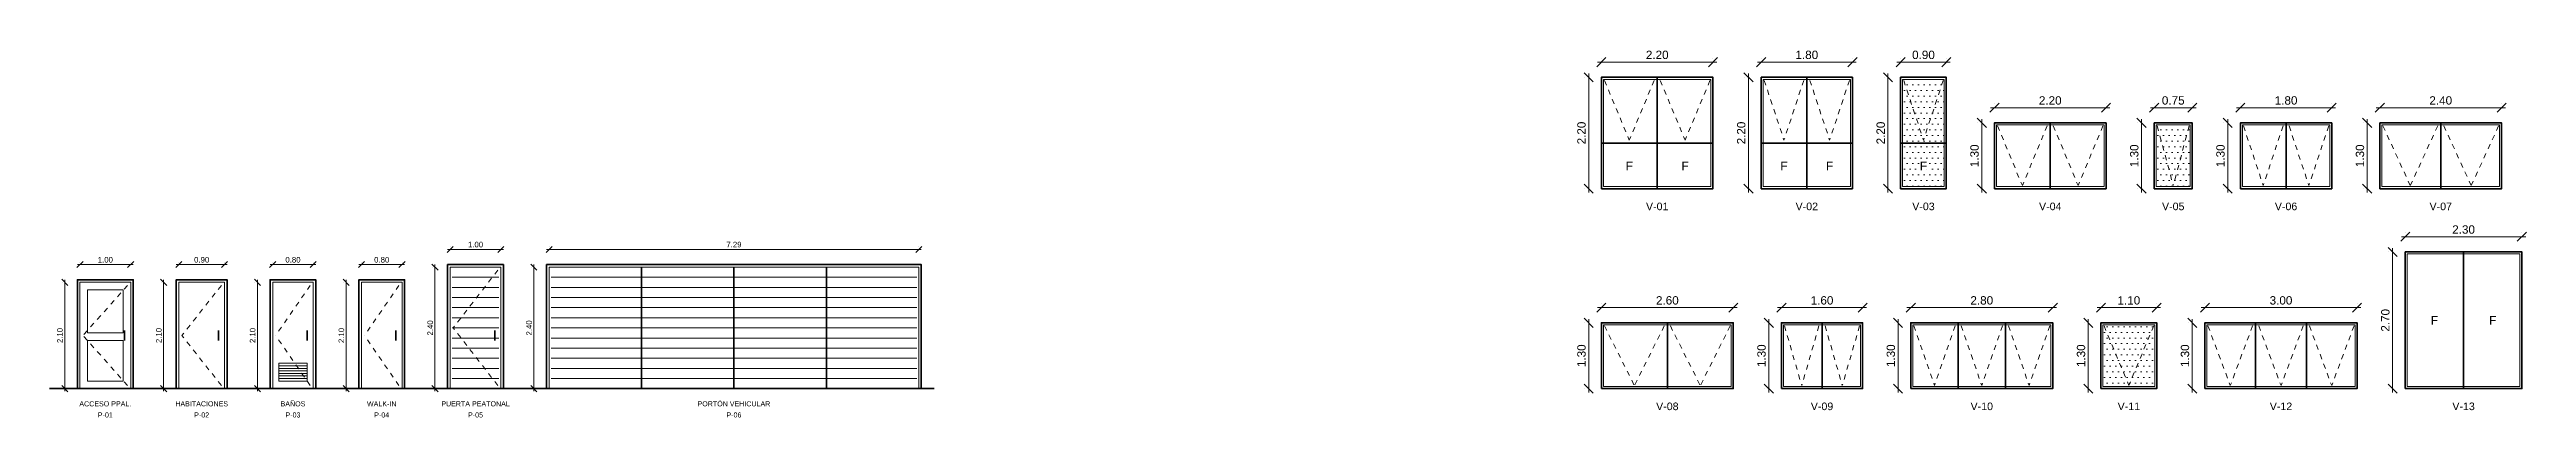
# Model space of a CAD drawing. Header units: metres. Extents: x -2 to 248, y -43 to 10.
# Drawn here: x 199.4 to 248.24, y -0.57 to 6.7 of the extents above.
import ezdxf
from ezdxf.enums import TextEntityAlignment as Align

# ---------------------------------------------------------------- set-up
doc = ezdxf.new("R2010")
doc.units = ezdxf.units.M
doc.linetypes.add('DASHED', pattern=[1.524, 1.27, -0.254])
for name, color, linetype, lineweight in [('D-CONTORNO', 7, 'Continuous', 35), ('D-COTA', 7, 'Continuous', 18), ('D-LINEAS', 7, 'Continuous', 18), ('D-OCULTO', 8, 'DASHED', 13), ('D-TRAMA', 8, 'Continuous', 9), ('D-TXT', 7, 'Continuous', 18)]:
    doc.layers.add(name, color=color, linetype=linetype, lineweight=lineweight)
doc.styles.add('ARIAL', font='arial.ttf')
doc.dimstyles.new('COTA-50', dxfattribs={"dimtxt": 0.11, "dimasz": 0.06, "dimexe": 0.05, "dimexo": 0.05, "dimgap": 0.04, "dimtad": 1, "dimzin": 0, "dimdsep": 46, "dimtxsty": 'ARIAL', "dimtsz": 0.06, "dimcen": 2.5, "dimdle": 0.05, "dimclrd": 7, "dimclre": 7, "dimclrt": 7, "dimazin": 3, "dimtfac": 1, "dimtmove": 0, "dimatfit": 3, "dimlwd": 18, "dimlwe": 13})
doc.dimstyles.new('COTA-75', dxfattribs={"dimtxt": 0.165, "dimasz": 0.09, "dimexe": 0.075, "dimexo": 0.075, "dimgap": 0.06, "dimtad": 1, "dimzin": 0, "dimdsep": 46, "dimtxsty": 'ARIAL', "dimtsz": 0.09, "dimcen": 2.5, "dimdle": 0.075, "dimclrd": 7, "dimclre": 7, "dimclrt": 7, "dimazin": 3, "dimtfac": 1, "dimtmove": 0, "dimatfit": 3, "dimlwd": 18, "dimlwe": 13})

msp = doc.modelspace()

# ---------------------------------------------------------------- hatches: boundary and pattern name
at = {"layer": 'D-TRAMA'}
h = msp.add_hatch(dxfattribs=at)
h.set_pattern_fill('DOTS', scale=0.07)
h.paths.add_polyline_path([(235.94, 3.99), (236.76, 3.99), (236.76, 6.11), (235.94, 6.11)])
h = msp.add_hatch(dxfattribs=at)
h.set_pattern_fill('DOTS', scale=0.07)
h.paths.add_polyline_path([(240.94, 3.99), (241.61, 3.99), (241.61, 5.21), (240.94, 5.21)])
h = msp.add_hatch(dxfattribs=at)
h.set_pattern_fill('DOTS', scale=0.07)
h.paths.add_polyline_path([(239.89, 0.04), (240.91, 0.04), (240.91, 1.26), (239.89, 1.26)])

# ---------------------------------------------------------------- linework, layer by layer
at = {"layer": 'D-CONTORNO'}
for p, q in [((231.1, 3.95), (231.1, 6.15)), ((234.05, 3.95), (234.05, 6.15)), ((238.85, 3.95), (238.85, 5.25)), ((243.5, 3.95), (243.5, 5.25)), ((246.55, 3.95), (246.55, 5.25)), ((230, 4.85), (232.2, 4.85)), ((233.15, 4.85), (234.95, 4.85)), ((235.9, 4.85), (236.8, 4.85)), ((247, 0), (247, 2.7)), ((211.072, 0), (211.072, 2.4)), ((212.895, 0), (212.895, 2.4)), ((214.718, 0), (214.718, 2.4)), ((200.88, 0.95), (200.88, 1.15)), ((202.73, 0.95), (202.73, 1.15)), ((204.48, 0.95), (204.48, 1.15)), ((206.23, 0.95), (206.23, 1.15)), ((208.18, 0.95), (208.18, 1.15)), ((231.3, 0), (231.3, 1.3)), ((234.35, 0), (234.35, 1.3)), ((237.033, 0), (237.033, 1.3)), ((237.967, 0), (237.967, 1.3)), ((242.9, 0), (242.9, 1.3)), ((243.9, 0), (243.9, 1.3)), ((199.4, 0), (216.84, 0))]:
    msp.add_line(p, q, dxfattribs=at)
for points in [[(230, 3.95), (232.2, 3.95), (232.2, 6.15), (230, 6.15)], [(233.15, 3.95), (234.95, 3.95), (234.95, 6.15), (233.15, 6.15)], [(235.9, 3.95), (236.8, 3.95), (236.8, 6.15), (235.9, 6.15)], [(237.75, 3.95), (239.95, 3.95), (239.95, 5.25), (237.75, 5.25)], [(240.9, 3.95), (241.65, 3.95), (241.65, 5.25), (240.9, 5.25)], [(242.6, 3.95), (244.4, 3.95), (244.4, 5.25), (242.6, 5.25)], [(245.35, 3.95), (247.75, 3.95), (247.75, 5.25), (245.35, 5.25)], [(207.25, 0), (208.35, 0), (208.35, 2.45), (207.25, 2.45)], [(209.2, 0), (216.59, 0), (216.59, 2.45), (209.2, 2.45)], [(245.85, 0), (248.15, 0), (248.15, 2.7), (245.85, 2.7)], [(199.95, 0), (201.05, 0), (201.05, 2.15), (199.95, 2.15)], [(201.9, 0), (202.9, 0), (202.9, 2.15), (201.9, 2.15)], [(203.75, 0), (204.65, 0), (204.65, 2.15), (203.75, 2.15)], [(205.5, 0), (206.4, 0), (206.4, 2.15), (205.5, 2.15)], [(230, 0), (232.6, 0), (232.6, 1.3), (230, 1.3)], [(233.55, 0), (235.15, 0), (235.15, 1.3), (233.55, 1.3)], [(236.1, 0), (238.9, 0), (238.9, 1.3), (236.1, 1.3)], [(239.85, 0), (240.95, 0), (240.95, 1.3), (239.85, 1.3)], [(241.9, 0), (244.9, 0), (244.9, 1.3), (241.9, 1.3)]]:
    msp.add_lwpolyline(points, close=True, dxfattribs=at)
at = {"layer": 'D-LINEAS'}
for p, q in [((207.34, 2.2), (208.26, 2.2)), ((207.34, 2), (208.26, 2)), ((209.29, 2.2), (216.5, 2.2)), ((209.29, 2), (216.5, 2)), ((207.34, 1.8), (208.26, 1.8)), ((207.34, 1.6), (208.26, 1.6)), ((209.29, 1.8), (216.5, 1.8)), ((209.29, 1.6), (216.5, 1.6)), ((207.34, 1.4), (208.26, 1.4)), ((207.34, 1.2), (208.26, 1.2)), ((207.34, 1), (208.26, 1)), ((209.29, 1.4), (216.5, 1.4)), ((209.29, 1.2), (216.5, 1.2)), ((209.29, 1), (216.5, 1)), ((207.34, 0.8), (208.26, 0.8)), ((207.34, 0.6), (208.26, 0.6)), ((209.29, 0.8), (216.5, 0.8)), ((209.29, 0.6), (216.5, 0.6)), ((203.92, 0.45), (204.48, 0.45)), ((203.92, 0.4), (204.48, 0.4)), ((203.92, 0.35), (204.48, 0.35)), ((203.92, 0.3), (204.48, 0.3)), ((203.92, 0.25), (204.48, 0.25)), ((203.92, 0.2), (204.48, 0.2)), ((203.92, 0.15), (204.48, 0.15)), ((207.34, 0.4), (208.26, 0.4)), ((207.34, 0.2), (208.26, 0.2)), ((209.29, 0.4), (216.5, 0.4)), ((209.29, 0.2), (216.5, 0.2))]:
    msp.add_line(p, q, dxfattribs=at)
for points in [[(230.04, 3.99), (232.16, 3.99), (232.16, 6.11), (230.04, 6.11)], [(233.19, 3.99), (234.91, 3.99), (234.91, 6.11), (233.19, 6.11)], [(235.94, 3.99), (236.76, 3.99), (236.76, 6.11), (235.94, 6.11)], [(237.79, 3.99), (239.91, 3.99), (239.91, 5.21), (237.79, 5.21)], [(240.94, 3.99), (241.61, 3.99), (241.61, 5.21), (240.94, 5.21)], [(242.64, 3.99), (244.36, 3.99), (244.36, 5.21), (242.64, 5.21)], [(245.39, 3.99), (247.71, 3.99), (247.71, 5.21), (245.39, 5.21)], [(245.89, 0.04), (248.11, 0.04), (248.11, 2.66), (245.89, 2.66)], [(200, 0), (201, 0), (201, 2.1), (200, 2.1)], [(201.95, 0), (202.85, 0), (202.85, 2.1), (201.95, 2.1)], [(203.8, 0), (204.6, 0), (204.6, 2.1), (203.8, 2.1)], [(205.55, 0), (206.35, 0), (206.35, 2.1), (205.55, 2.1)], [(207.3, 0), (208.3, 0), (208.3, 2.4), (207.3, 2.4)], [(209.25, 0), (216.54, 0), (216.54, 2.4), (209.25, 2.4)], [(200.15, 1.1), (200.85, 1.1), (200.85, 1.95), (200.15, 1.95)], [(230.04, 0.04), (232.56, 0.04), (232.56, 1.26), (230.04, 1.26)], [(233.59, 0.04), (235.11, 0.04), (235.11, 1.26), (233.59, 1.26)], [(236.14, 0.04), (238.86, 0.04), (238.86, 1.26), (236.14, 1.26)], [(239.89, 0.04), (240.91, 0.04), (240.91, 1.26), (239.89, 1.26)], [(241.94, 0.04), (244.86, 0.04), (244.86, 1.26), (241.94, 1.26)], [(200.15, 0.15), (200.85, 0.15), (200.85, 0.95), (200.15, 0.95)], [(203.92, 0.15), (204.48, 0.15), (204.48, 0.5), (203.92, 0.5)]]:
    msp.add_lwpolyline(points, close=True, dxfattribs=at)
at = {"layer": 'D-OCULTO', "ltscale": 0.03}
for p, q in [((230.06, 6.09), (230.55, 4.91)), ((231.04, 6.09), (230.55, 4.91)), ((231.16, 6.09), (231.65, 4.91)), ((232.14, 6.09), (231.65, 4.91)), ((233.21, 6.09), (233.6, 4.91)), ((233.99, 6.09), (233.6, 4.91)), ((234.11, 6.09), (234.5, 4.91)), ((234.89, 6.09), (234.5, 4.91)), ((235.96, 6.09), (236.35, 4.91)), ((236.74, 6.09), (236.35, 4.91)), ((237.81, 5.19), (238.3, 4.01)), ((238.79, 5.19), (238.3, 4.01)), ((238.91, 5.19), (239.4, 4.01)), ((239.89, 5.19), (239.4, 4.01)), ((240.96, 5.19), (241.275, 4.01)), ((241.59, 5.19), (241.275, 4.01)), ((242.66, 5.19), (243.05, 4.01)), ((243.44, 5.19), (243.05, 4.01)), ((243.56, 5.19), (243.95, 4.01)), ((244.34, 5.19), (243.95, 4.01)), ((245.41, 5.19), (245.95, 4.01)), ((246.49, 5.19), (245.95, 4.01)), ((246.61, 5.19), (247.15, 4.01)), ((247.69, 5.19), (247.15, 4.01)), ((230.06, 1.24), (230.65, 0.06)), ((231.24, 1.24), (230.65, 0.06)), ((231.36, 1.24), (231.95, 0.06)), ((232.54, 1.24), (231.95, 0.06)), ((233.61, 1.24), (233.95, 0.06)), ((234.29, 1.24), (233.95, 0.06)), ((234.41, 1.24), (234.75, 0.06)), ((235.09, 1.24), (234.75, 0.06)), ((236.16, 1.24), (236.567, 0.06)), ((236.973, 1.24), (236.567, 0.06)), ((237.093, 1.24), (237.5, 0.06)), ((237.907, 1.24), (237.5, 0.06)), ((238.027, 1.24), (238.433, 0.06)), ((238.84, 1.24), (238.433, 0.06)), ((239.91, 1.24), (240.4, 0.06)), ((240.89, 1.24), (240.4, 0.06)), ((241.96, 1.24), (242.4, 0.06)), ((242.84, 1.24), (242.4, 0.06)), ((242.96, 1.24), (243.4, 0.06)), ((243.84, 1.24), (243.4, 0.06)), ((243.96, 1.24), (244.4, 0.06)), ((244.84, 1.24), (244.4, 0.06))]:
    msp.add_line(p, q, dxfattribs=at)
at = {"layer": 'D-OCULTO', "ltscale": 0.02}
for p, q in [((200.94, 2.04), (200.06, 1.05)), ((202.79, 2.04), (202.01, 1.05)), ((204.54, 2.04), (203.86, 1.05)), ((206.29, 2.04), (205.61, 1.05)), ((208.24, 2.34), (207.36, 1.2)), ((200.94, 0.06), (200.06, 1.05)), ((202.79, 0.06), (202.01, 1.05)), ((204.54, 0.06), (203.86, 1.05)), ((206.29, 0.06), (205.61, 1.05)), ((208.24, 0.06), (207.36, 1.2))]:
    msp.add_line(p, q, dxfattribs=at)

# ---------------------------------------------------------------- texts
at = {"layer": 'D-TXT', "style": 'ARIAL'}
for s, height, p in [('F', 0.17, (230.55, 4.4)), ('F', 0.17, (231.65, 4.4)), ('F', 0.17, (233.6, 4.4)), ('F', 0.17, (234.5, 4.4)), ('F', 0.17, (236.35, 4.4)), ('V-01', 0.15, (231.1, 3.6)), ('V-02', 0.15, (234.05, 3.6)), ('V-03', 0.15, (236.35, 3.6)), ('V-04', 0.15, (238.85, 3.6)), ('V-05', 0.15, (241.275, 3.6)), ('V-06', 0.15, (243.5, 3.6)), ('V-07', 0.15, (246.55, 3.6)), ('F', 0.17, (246.425, 1.35)), ('F', 0.17, (247.575, 1.35)), ('ACCESO PPAL.', 0.1, (200.5, -0.3)), ('P-01', 0.1, (200.5, -0.52)), ('HABITACIONES', 0.1, (202.4, -0.3)), ('P-02', 0.1, (202.4, -0.52)), ('BAÑOS', 0.1, (204.2, -0.3)), ('P-03', 0.1, (204.2, -0.52)), ('WALK-IN', 0.1, (205.95, -0.3)), ('P-04', 0.1, (205.95, -0.52)), ('PUERTA PEATONAL', 0.1, (207.8, -0.3)), ('P-05', 0.1, (207.8, -0.52)), ('PORTÓN VEHICULAR', 0.1, (212.895, -0.3)), ('P-06', 0.1, (212.895, -0.52)), ('V-08', 0.15, (231.3, -0.35)), ('V-09', 0.15, (234.35, -0.35)), ('V-10', 0.15, (237.5, -0.35)), ('V-11', 0.15, (240.4, -0.35)), ('V-12', 0.15, (243.4, -0.35)), ('V-13', 0.15, (247, -0.35))]:
    msp.add_text(s, height=height, dxfattribs=at).set_placement(p, align=Align.MIDDLE_CENTER)

# ---------------------------------------------------------------- dimensions: what is measured, and where the dimension line sits
at = {"layer": 'D-COTA'}
for base, p1, p2, dimstyle in [((230, 6.45), (230, 6.45), (232.2, 6.45), 'COTA-75'), ((233.15, 6.45), (233.15, 6.45), (234.95, 6.45), 'COTA-75'), ((235.9, 6.45), (235.9, 6.45), (236.8, 6.45), 'COTA-75'), ((237.75, 5.55), (237.75, 5.55), (239.95, 5.55), 'COTA-75'), ((240.9, 5.55), (240.9, 5.55), (241.65, 5.55), 'COTA-75'), ((242.6, 5.55), (242.6, 5.55), (244.4, 5.55), 'COTA-75'), ((245.35, 5.55), (245.35, 5.55), (247.75, 5.55), 'COTA-75'), ((245.85, 3), (245.85, 3), (248.15, 3), 'COTA-75'), ((200, 2.45), (200, 2.45), (201, 2.45), 'COTA-50'), ((201.95, 2.45), (201.95, 2.45), (202.85, 2.45), 'COTA-50'), ((203.8, 2.45), (203.8, 2.45), (204.6, 2.45), 'COTA-50'), ((205.55, 2.45), (205.55, 2.45), (206.35, 2.45), 'COTA-50'), ((207.3, 2.75), (207.3, 2.75), (208.3, 2.75), 'COTA-50'), ((209.25, 2.75), (209.25, 2.75), (216.54, 2.75), 'COTA-50'), ((230, 1.6), (230, 1.6), (232.6, 1.6), 'COTA-75'), ((233.55, 1.6), (233.55, 1.6), (235.15, 1.6), 'COTA-75'), ((236.1, 1.6), (236.1, 1.6), (238.9, 1.6), 'COTA-75'), ((239.85, 1.6), (239.85, 1.6), (240.95, 1.6), 'COTA-75'), ((241.9, 1.6), (241.9, 1.6), (244.9, 1.6), 'COTA-75')]:
    msp.add_linear_dim(base=base, p1=p1, p2=p2, dimstyle=dimstyle, dxfattribs=at).render()
for base, p1, p2, dimstyle in [((229.75, 3.95), (229.75, 3.95), (229.75, 6.15), 'COTA-75'), ((232.9, 3.95), (232.9, 3.95), (232.9, 6.15), 'COTA-75'), ((235.65, 3.95), (235.65, 3.95), (235.65, 6.15), 'COTA-75'), ((237.5, 3.95), (237.5, 3.95), (237.5, 5.25), 'COTA-75'), ((240.65, 3.95), (240.65, 3.95), (240.65, 5.25), 'COTA-75'), ((242.35, 3.95), (242.35, 3.95), (242.35, 5.25), 'COTA-75'), ((245.1, 3.95), (245.1, 3.95), (245.1, 5.25), 'COTA-75'), ((207, 0), (207, 0), (207, 2.4), 'COTA-50'), ((208.95, 0), (208.95, 0), (208.95, 2.4), 'COTA-50'), ((245.6, 0), (245.6, 0), (245.6, 2.7), 'COTA-75'), ((199.7, 0), (199.7, 0), (199.7, 2.1), 'COTA-50'), ((201.65, 0), (201.65, 0), (201.65, 2.1), 'COTA-50'), ((203.5, 0), (203.5, 0), (203.5, 2.1), 'COTA-50'), ((205.25, 0), (205.25, 0), (205.25, 2.1), 'COTA-50'), ((229.75, 0), (229.75, 0), (229.75, 1.3), 'COTA-75'), ((233.3, 0), (233.3, 0), (233.3, 1.3), 'COTA-75'), ((235.85, 0), (235.85, 0), (235.85, 1.3), 'COTA-75'), ((239.6, 0), (239.6, 0), (239.6, 1.3), 'COTA-75'), ((241.65, 0), (241.65, 0), (241.65, 1.3), 'COTA-75')]:
    msp.add_linear_dim(base=base, p1=p1, p2=p2, angle=90, dimstyle=dimstyle, dxfattribs=at).render()

doc.saveas('drawing.dxf')
